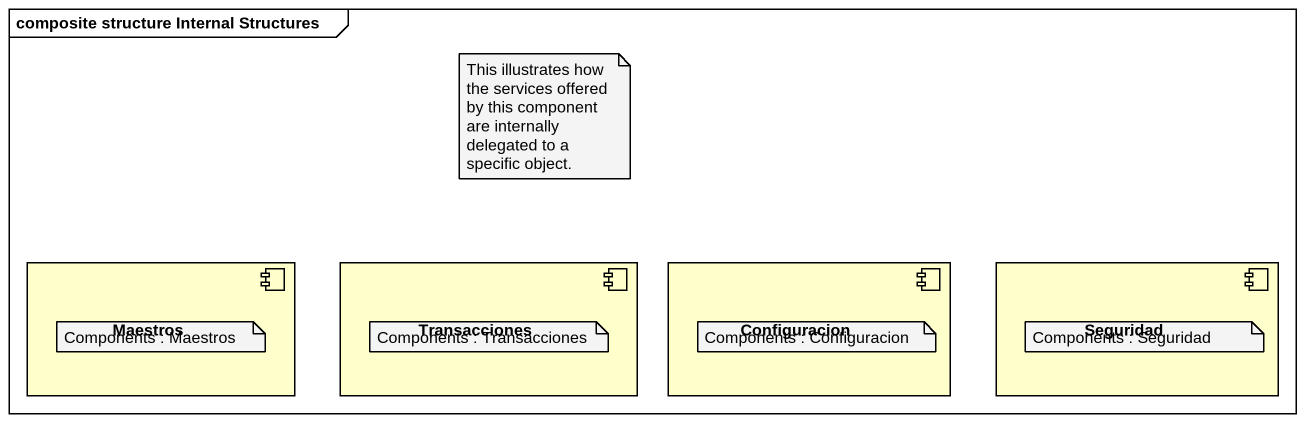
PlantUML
@startuml
mainframe composite structure Internal Structures
component Maestros
component Transacciones
component Configuracion
component Seguridad
note as N1
  This illustrates how the services offered by this component are internally delegated to a specific object.
end note
note as N2
  Components : Maestros
end note
note as N3
  Components : Transacciones
end note
note as N4
  Components : Configuracion
end note
note as N5
  Components : Seguridad
end note
@enduml
